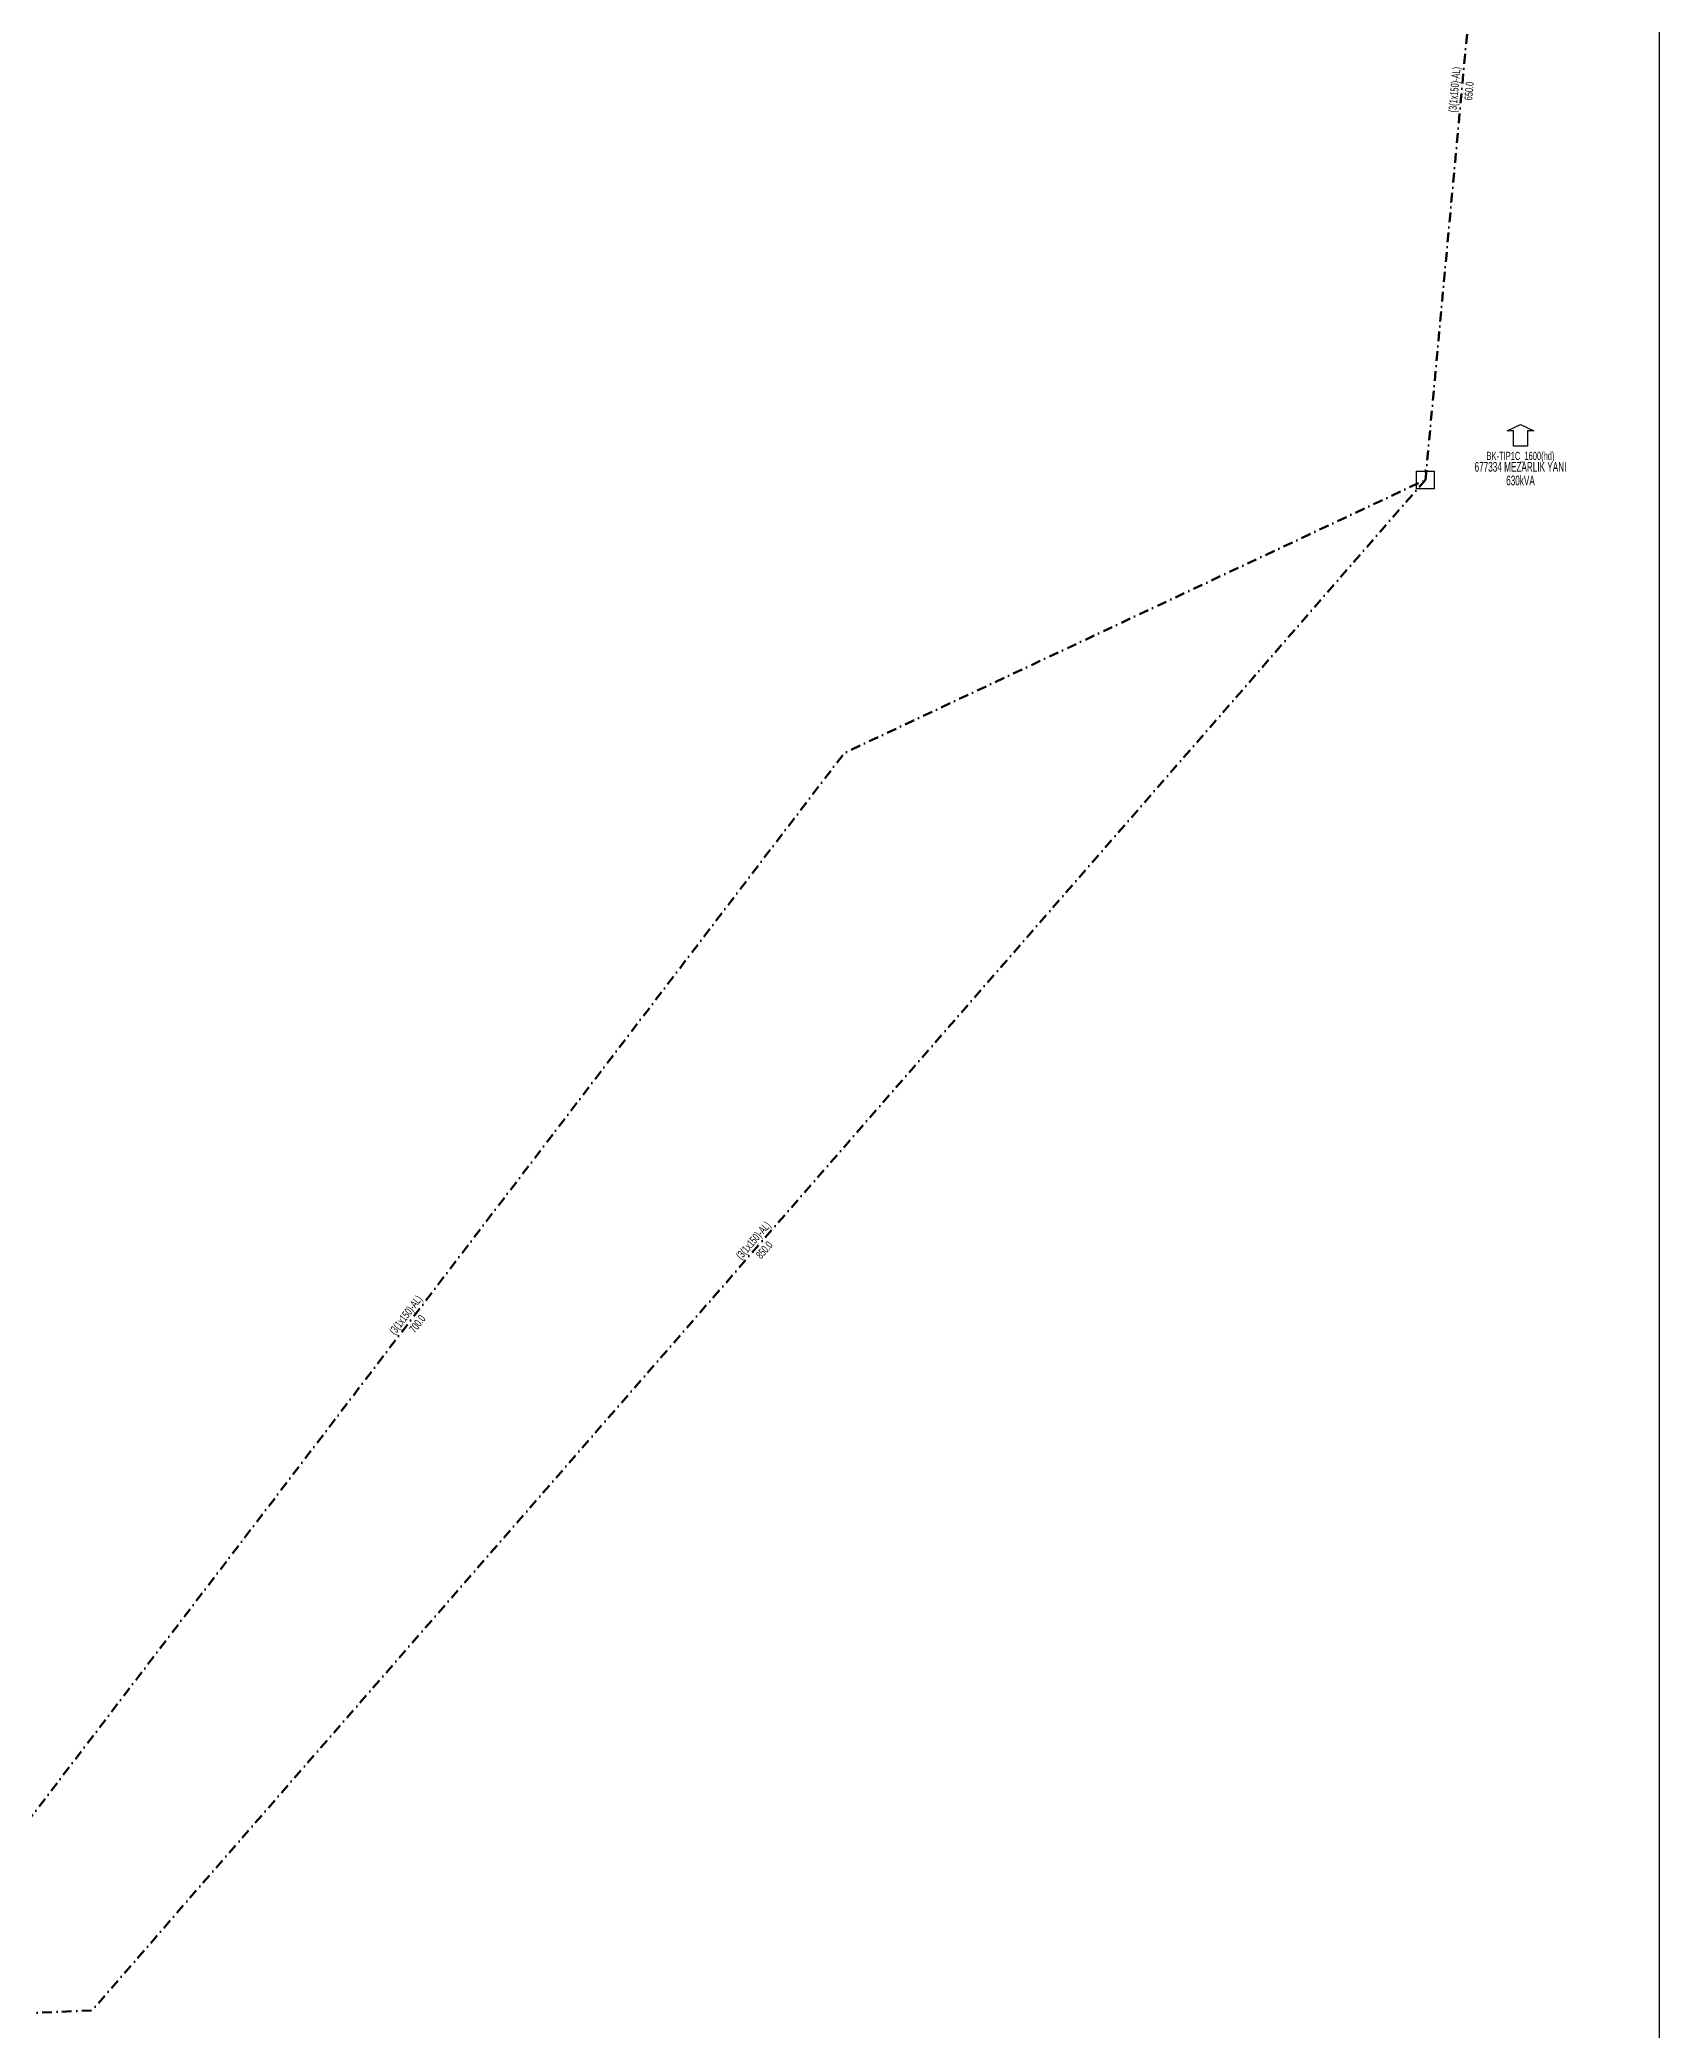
# Model space of a CAD drawing. Header units: millimetres. Extents: x 593538 to 596486, y 4087277 to 4091598.
# Drawn here: x 595268 to 595683, y 4087840 to 4088350 of the extents above; entities that cross this region are included whole.
import ezdxf
from ezdxf.enums import TextEntityAlignment as Align

# ---------------------------------------------------------------- set-up
doc = ezdxf.new("R2010")
doc.units = ezdxf.units.MM
doc.linetypes.add('DASHDOT', pattern=[5, 2.5, -1.25, 0, -1.25])
doc.layers.add('ANTET', color=250, linetype='Continuous')
doc.layers.add('HAT_OG_YERALTI_MEVCUT', color=48, linetype='DASHDOT', lineweight=70)
doc.layers.add('TRAFO_MEVCUT', color=5, linetype='Continuous', lineweight=30)
doc.styles.get("Standard").update_dxf_attribs({"font": 'Arial'})

# ---------------------------------------------------------------- blocks, each defined once
blk = doc.blocks.new('MEV_BINA_KARE')
at = {"layer": 'TRAFO_MEVCUT', "linetype": 'Continuous'}
for p, q in [((-2.25, -2.25), (-2.25, 2.25)), ((-2.25, 2.25), (2.25, 2.25)), ((0, 1.8), (0, 2.7)), ((2.25, 2.25), (2.25, -2.25)), ((2.25, -2.25), (-2.25, -2.25))]:
    blk.add_line(p, q, dxfattribs=at)
blk = doc.blocks.new('MEV_BETKOSK')
at = {"layer": 'TRAFO_MEVCUT', "linetype": 'Continuous'}
for p, q in [((-3.4, 2), (0, 3.6)), ((-1.8, 2), (-3.4, 2)), ((-1.8, -2), (-1.8, 2)), ((0, 3.6), (3.4, 2)), ((3.4, 2), (1.8, 2)), ((1.8, 2), (1.8, -2)), ((1.8, -2), (-1.8, -2))]:
    blk.add_line(p, q, dxfattribs=at)

msp = doc.modelspace()

# ---------------------------------------------------------------- linework, layer by layer
at = {"layer": 'ANTET', "flags": 128}
msp.add_lwpolyline([(594097.5, 4087277.5), (594097.5, 4088357.5), (595682.5, 4088357.5), (595682.5, 4087277.5), (594097.5, 4087277.5)], close=True, dxfattribs=at)
at = {"layer": 'HAT_OG_YERALTI_MEVCUT', "flags": 128}
for points in [[(595622.6, 4088237.12), (595641.22, 4088436.74)], [(595622.6, 4088237.12), (595280.93, 4087845.02), (595249.77, 4087843.64)], [(595251.89, 4087876.96), (595473.68, 4088167.14), (595622.6, 4088237.12)]]:
    msp.add_lwpolyline(points, dxfattribs=at)

# ---------------------------------------------------------------- block references
at = {"layer": 'TRAFO_MEVCUT'}
for name, p in [('MEV_BETKOSK', (595646.96, 4088247.72)), ('MEV_BINA_KARE', (595622.6, 4088237.12))]:
    msp.add_blockref(name, p, dxfattribs=at)

# ---------------------------------------------------------------- texts
at = {"layer": 'HAT_OG_YERALTI_MEVCUT', "lineweight": 30, "width": 0.53}
for rotation, p in [(84.6711, (595631.06, 4088337.01)), (408.9318, (595451.13, 4088041.63)), (52.6076, (595362.11, 4088022.57))]:
    msp.add_text('(3(1x150)-AL)', height=2.05, rotation=rotation, dxfattribs=at).set_placement(p, align=Align.CENTER)
for s, rotation, p in [('650.0', 84.6711, (595632.76, 4088336.85)), ('850.0', 408.9318, (595452.41, 4088040.51)), ('700.0', 52.6076, (595363.46, 4088021.53))]:
    msp.add_text(s, height=2.05, rotation=rotation, dxfattribs=at).set_placement(p, align=Align.TOP_CENTER)
at = {"layer": 'TRAFO_MEVCUT', "width": 0.6}
for s, height, p in [('BK-TIP1C_1600(hd)', 2.1, (595646.96, 4088242.22)), ('677334 MEZARLIK YANI', 2.5, (595646.96, 4088239.22)), ('630kVA', 2.5, (595646.96, 4088235.72))]:
    msp.add_text(s, height=height, dxfattribs=at).set_placement(p, align=Align.CENTER)

doc.saveas('drawing.dxf')
